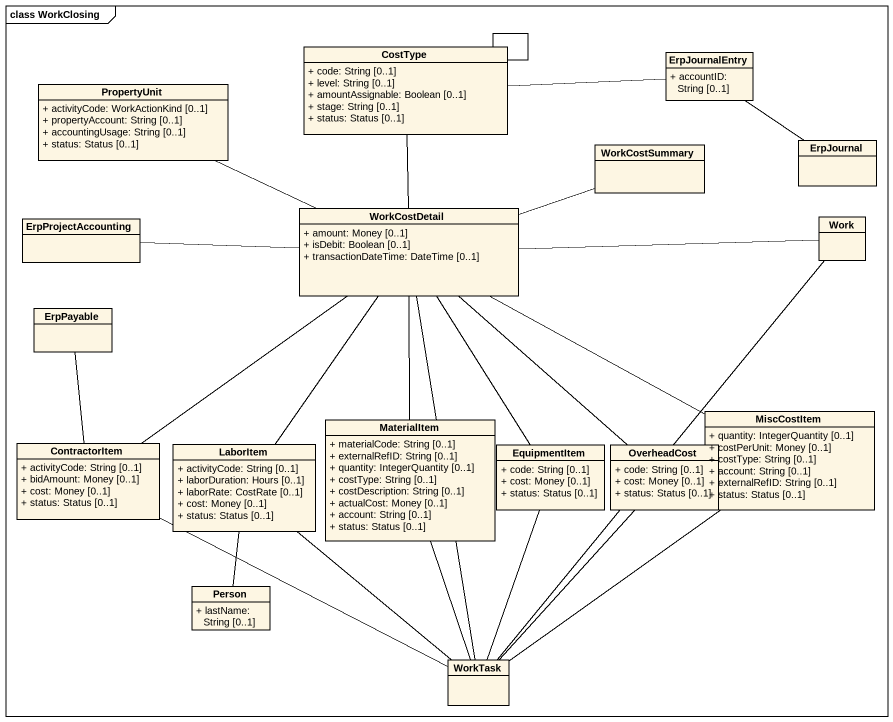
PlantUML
@startuml
mainframe class WorkClosing
hide circle
hide empty members
skinparam classAttributeIconSize 0
class CostType {
  + code: String [0..1]
  + level: String [0..1]
  + amountAssignable: Boolean [0..1]
  + stage: String [0..1]
  + status: Status [0..1]
}
class ErpJournalEntry {
  + accountID: String [0..1]
}
class PropertyUnit {
  + activityCode: WorkActionKind [0..1]
  + propertyAccount: String [0..1]
  + accountingUsage: String [0..1]
  + status: Status [0..1]
}
class WorkCostSummary
class ErpJournal
class WorkCostDetail {
  + amount: Money [0..1]
  + isDebit: Boolean [0..1]
  + transactionDateTime: DateTime [0..1]
}
class ErpProjectAccounting
class Work
class ErpPayable
class MaterialItem {
  + materialCode: String [0..1]
  + externalRefID: String [0..1]
  + quantity: IntegerQuantity [0..1]
  + costType: String [0..1]
  + costDescription: String [0..1]
  + actualCost: Money [0..1]
  + account: String [0..1]
  + status: Status [0..1]
}
class MiscCostItem {
  + quantity: IntegerQuantity [0..1]
  + costPerUnit: Money [0..1]
  + costType: String [0..1]
  + account: String [0..1]
  + externalRefID: String [0..1]
  + status: Status [0..1]
}
class ContractorItem {
  + activityCode: String [0..1]
  + bidAmount: Money [0..1]
  + cost: Money [0..1]
  + status: Status [0..1]
}
class LaborItem {
  + activityCode: String [0..1]
  + laborDuration: Hours [0..1]
  + laborRate: CostRate [0..1]
  + cost: Money [0..1]
  + status: Status [0..1]
}
class EquipmentItem {
  + code: String [0..1]
  + cost: Money [0..1]
  + status: Status [0..1]
}
class OverheadCost {
  + code: String [0..1]
  + cost: Money [0..1]
  + status: Status [0..1]
}
class "Person" as Person_ {
  + lastName: String [0..1]
}
class WorkTask
CostType -- CostType
CostType -right- ErpJournalEntry
CostType -- WorkCostDetail
ErpJournal -up- ErpJournalEntry
WorkCostDetail -left- PropertyUnit
WorkCostDetail -right- WorkCostSummary
WorkCostDetail -left- ErpProjectAccounting
WorkCostDetail -right- Work
WorkCostDetail -- ContractorItem
WorkCostDetail -- WorkTask
Work -- WorkTask
MaterialItem -up- WorkCostDetail
MiscCostItem -left- WorkCostDetail
ContractorItem -up- ErpPayable
LaborItem -up- WorkCostDetail
EquipmentItem -up- WorkCostDetail
EquipmentItem -- WorkTask
OverheadCost -up- WorkCostDetail
Person_ -up- LaborItem
WorkTask -up- MaterialItem
WorkTask -up- MiscCostItem
WorkTask -left- ContractorItem
WorkTask -up- LaborItem
WorkTask -up- OverheadCost
@enduml
